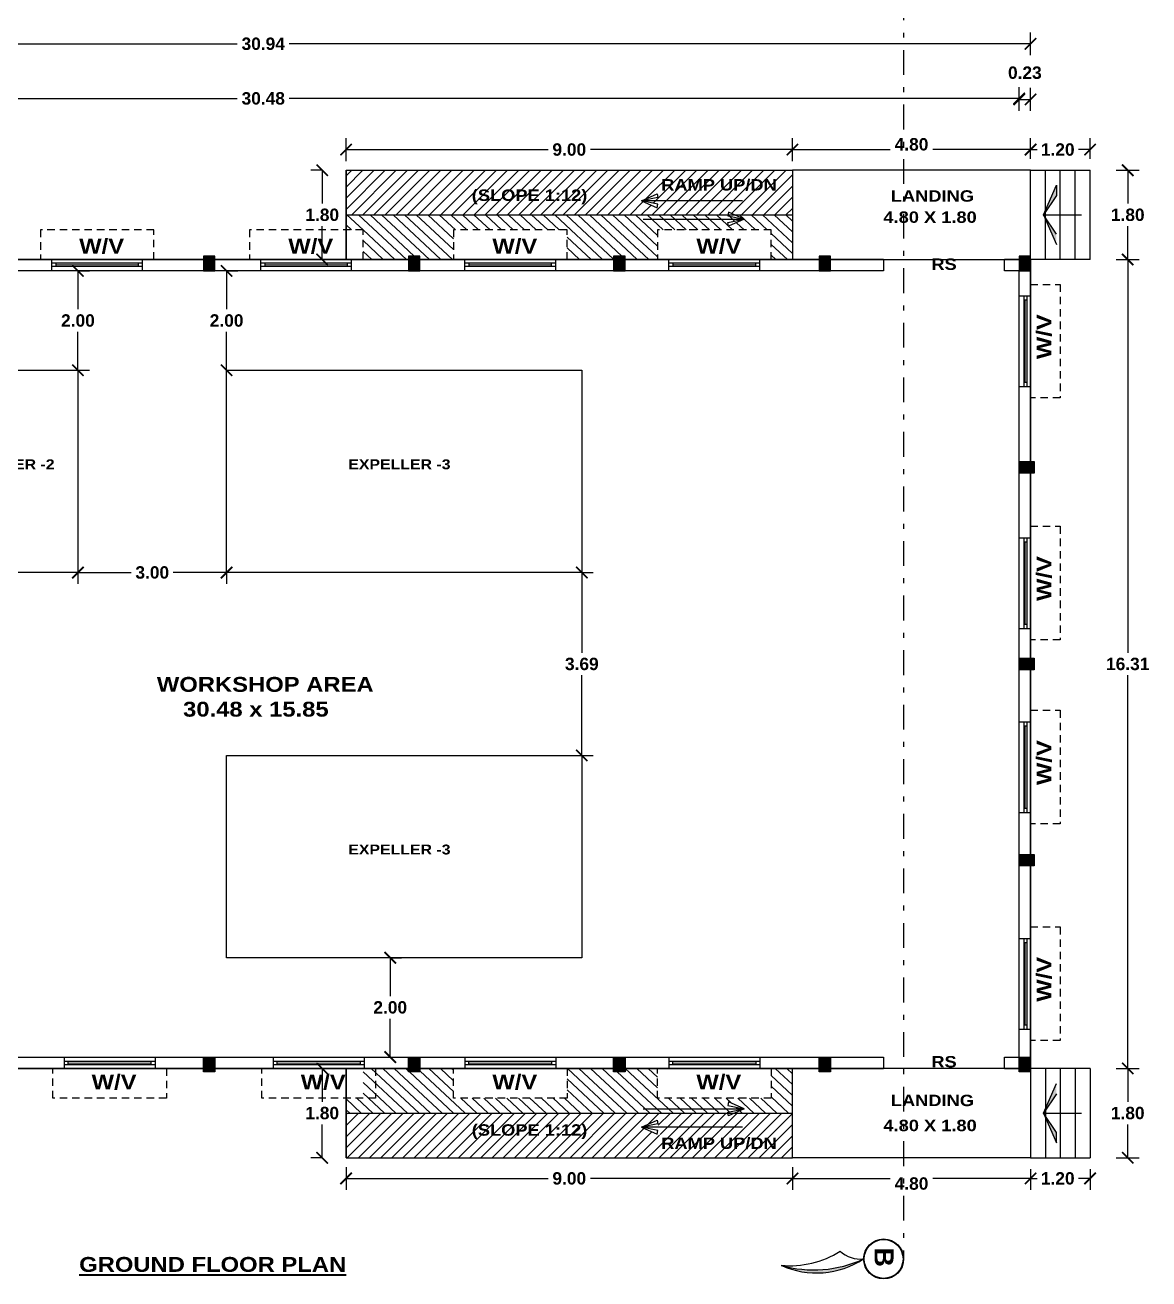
# Model space of a CAD drawing. Header units: metres. Extents: x 743 to 2261, y -742 to 557.
# Drawn here: x 2115.52 to 2138.18, y -724.09 to -698.81 of the extents above; entities that cross this region are included whole.
import ezdxf

# ---------------------------------------------------------------- set-up
doc = ezdxf.new("R2010")
doc.units = ezdxf.units.M
doc.linetypes.add('DASHDOT', pattern=[1, 0.5, -0.25, 0, -0.25])
doc.linetypes.add('HIDDEN2', pattern=[0.1875, 0.125, -0.0625])
doc.styles.add('CEN-GOT', font='arialbd.ttf')
doc.styles.add('CGR', font='ariblk.ttf')
doc.styles.add('kavi', font='ARLRDBD.TTF')
doc.dimstyles.new('kavi', dxfattribs={"dimtxt": 0.11, "dimasz": 0.23, "dimexe": 0.18, "dimexo": 0.0625, "dimgap": 0.09, "dimtad": 0, "dimtih": 1, "dimtoh": 1, "dimzin": 0, "dimdsep": 46, "dimtxsty": 'kavi', "dimblk": 'ARCHTICK', "dimcen": 0.09, "dimse1": 1, "dimse2": 1, "dimadec": 0, "dimazin": 0, "dimtfac": 1, "dimtofl": 0, "dimtmove": 0, "dimatfit": 3, "dimldrblk": 'ARCHTICK', "dimfxl": 0, "dimtolj": 1, "dimtzin": 0, "dimarcsym": 0})

# ---------------------------------------------------------------- blocks, each defined once
blk = doc.blocks.new('_ArchTick')
at = {"color": 0, "linetype": 'ByBlock', "const_width": 0.15}
blk.add_lwpolyline([(-0.5, -0.5), (0.5, 0.5)], dxfattribs=at)
blk = doc.blocks.new('*D278')
at = {"color": 7, "linetype": 'ByBlock', "lineweight": -2}
for p, q in [((2121.51, -719.85), (2121.28, -719.85)), ((2121.51, -719.85), (2121.51, -720.522)), ((2121.51, -721.65), (2121.51, -720.978)), ((2121.51, -721.65), (2121.28, -721.65))]:
    blk.add_line(p, q, dxfattribs=at)
at = {"layer": 'Defpoints', "color": 0, "linetype": 'ByBlock'}
for p in [(2121.655, -719.85), (2121.51, -721.65), (2121.655, -721.65)]:
    blk.add_point(p, dxfattribs=at)
at = {"color": 7, "linetype": 'ByBlock', "lineweight": -2, "xscale": 0.23, "yscale": 0.23, "zscale": 0.23}
for p, rotation in [((2121.51, -719.85), 90), ((2121.51, -721.65), 270)]:
    blk.add_blockref('_ArchTick', p, dxfattribs=dict(at, rotation=rotation))
at = {"color": 0, "linetype": 'ByBlock', "insert": (2121.51, -720.75), "char_height": 0.25, "attachment_point": 5, "style": 'CEN-GOT'}
blk.add_mtext('\\A1;1.80', dxfattribs=at)
blk = doc.blocks.new('*D317')
at = {"color": 7, "linetype": 'ByBlock', "lineweight": -2}
for p, q in [((2121.991, -721.837), (2121.991, -722.297)), ((2130.991, -721.837), (2130.991, -722.297)), ((2121.991, -722.067), (2126.065, -722.067)), ((2130.991, -722.067), (2126.917, -722.067))]:
    blk.add_line(p, q, dxfattribs=at)
at = {"layer": 'Defpoints', "color": 0, "linetype": 'ByBlock'}
for p in [(2121.991, -721.463), (2130.991, -721.287), (2130.991, -722.067)]:
    blk.add_point(p, dxfattribs=at)
at = {"color": 7, "linetype": 'ByBlock', "lineweight": -2, "xscale": 0.23, "yscale": 0.23, "zscale": 0.23, "rotation": 180}
blk.add_blockref('_ArchTick', (2121.991, -722.067), dxfattribs=at)
at = {"color": 7, "linetype": 'ByBlock', "lineweight": -2, "xscale": 0.23, "yscale": 0.23, "zscale": 0.23}
blk.add_blockref('_ArchTick', (2130.991, -722.067), dxfattribs=at)
at = {"color": 0, "linetype": 'ByBlock', "insert": (2126.491, -722.067), "char_height": 0.25, "attachment_point": 5, "style": 'CEN-GOT'}
blk.add_mtext('\\A1;9.00', dxfattribs=at)
blk = doc.blocks.new('*D279')
at = {"color": 7, "linetype": 'ByBlock', "lineweight": -2}
for p, q in [((2137.52, -719.85), (2137.98, -719.85)), ((2137.75, -719.85), (2137.75, -720.522)), ((2137.75, -721.65), (2137.75, -720.978)), ((2137.52, -721.65), (2137.98, -721.65))]:
    blk.add_line(p, q, dxfattribs=at)
at = {"layer": 'Defpoints', "color": 0, "linetype": 'ByBlock'}
for p in [(2136.58, -719.85), (2137.75, -719.85), (2136.58, -721.65)]:
    blk.add_point(p, dxfattribs=at)
at = {"color": 7, "linetype": 'ByBlock', "lineweight": -2, "xscale": 0.23, "yscale": 0.23, "zscale": 0.23}
for p, rotation in [((2137.75, -719.85), 90), ((2137.75, -721.65), 270)]:
    blk.add_blockref('_ArchTick', p, dxfattribs=dict(at, rotation=rotation))
at = {"color": 0, "linetype": 'ByBlock', "insert": (2137.75, -720.75), "char_height": 0.25, "attachment_point": 5, "style": 'CEN-GOT'}
blk.add_mtext('\\A1;1.80', dxfattribs=at)
blk = doc.blocks.new('*D318')
at = {"color": 7, "linetype": 'ByBlock', "lineweight": -2}
for p, q in [((2130.991, -721.88), (2130.991, -722.297)), ((2135.791, -721.88), (2135.791, -722.297)), ((2130.991, -722.067), (2132.963, -722.067)), ((2135.791, -722.067), (2133.819, -722.067))]:
    blk.add_line(p, q, dxfattribs=at)
at = {"layer": 'Defpoints', "color": 0, "linetype": 'ByBlock'}
for p in [(2130.991, -721.65), (2135.791, -721.65), (2135.791, -722.067)]:
    blk.add_point(p, dxfattribs=at)
at = {"color": 7, "linetype": 'ByBlock', "lineweight": -2, "xscale": 0.23, "yscale": 0.23, "zscale": 0.23, "rotation": 180}
blk.add_blockref('_ArchTick', (2130.991, -722.067), dxfattribs=at)
at = {"color": 7, "linetype": 'ByBlock', "lineweight": -2, "xscale": 0.23, "yscale": 0.23, "zscale": 0.23}
blk.add_blockref('_ArchTick', (2135.791, -722.067), dxfattribs=at)
at = {"color": 0, "linetype": 'ByBlock', "insert": (2133.391, -722.171), "char_height": 0.25, "attachment_point": 5, "style": 'CEN-GOT'}
blk.add_mtext('\\A1;4.80', dxfattribs=at)
blk = doc.blocks.new('*D319')
at = {"color": 7, "linetype": 'ByBlock', "lineweight": -2}
for p, q in [((2135.791, -721.88), (2135.791, -722.297)), ((2136.991, -721.88), (2136.991, -722.297)), ((2135.791, -722.067), (2135.921, -722.067)), ((2136.991, -722.067), (2136.756, -722.067))]:
    blk.add_line(p, q, dxfattribs=at)
at = {"layer": 'Defpoints', "color": 0, "linetype": 'ByBlock'}
for p in [(2135.791, -721.65), (2136.991, -721.65), (2136.991, -722.067)]:
    blk.add_point(p, dxfattribs=at)
at = {"color": 7, "linetype": 'ByBlock', "lineweight": -2, "xscale": 0.23, "yscale": 0.23, "zscale": 0.23, "rotation": 180}
blk.add_blockref('_ArchTick', (2135.791, -722.067), dxfattribs=at)
at = {"color": 7, "linetype": 'ByBlock', "lineweight": -2, "xscale": 0.23, "yscale": 0.23, "zscale": 0.23}
blk.add_blockref('_ArchTick', (2136.991, -722.067), dxfattribs=at)
at = {"color": 0, "linetype": 'ByBlock', "insert": (2136.339, -722.067), "char_height": 0.25, "attachment_point": 5, "style": 'CEN-GOT'}
blk.add_mtext('\\A1;1.20', dxfattribs=at)
blk = doc.blocks.new('*D282')
at = {"color": 7, "lineweight": -2}
for p, q in [((2105.081, -700.523), (2105.081, -700.063)), ((2135.561, -700.523), (2135.561, -700.063)), ((2105.081, -700.293), (2119.798, -700.293)), ((2135.561, -700.293), (2120.843, -700.293))]:
    blk.add_line(p, q, dxfattribs=at)
at = {"layer": 'Defpoints', "color": 0}
for p in [(2135.561, -700.293), (2135.561, -704.298), (2105.081, -704.719)]:
    blk.add_point(p, dxfattribs=at)
at = {"color": 7, "lineweight": -2, "xscale": 0.23, "yscale": 0.23, "zscale": 0.23, "rotation": 180}
blk.add_blockref('_ArchTick', (2105.081, -700.293), dxfattribs=at)
at = {"color": 7, "lineweight": -2, "xscale": 0.23, "yscale": 0.23, "zscale": 0.23}
blk.add_blockref('_ArchTick', (2135.561, -700.293), dxfattribs=at)
at = {"color": 0, "insert": (2120.321, -700.293), "char_height": 0.25, "attachment_point": 5, "style": 'CEN-GOT'}
blk.add_mtext('\\A1;30.48', dxfattribs=at)
blk = doc.blocks.new('*D321')
at = {"color": 7, "lineweight": -2}
for p, q in [((2135.561, -700.541), (2135.561, -700.081)), ((2135.791, -700.541), (2135.791, -700.081)), ((2135.561, -700.311), (2135.791, -700.311))]:
    blk.add_line(p, q, dxfattribs=at)
at = {"layer": 'Defpoints', "color": 0}
for p in [(2135.791, -700.311), (2135.561, -704.178), (2135.791, -704.161)]:
    blk.add_point(p, dxfattribs=at)
at = {"color": 7, "lineweight": -2, "xscale": 0.23, "yscale": 0.23, "zscale": 0.23, "rotation": 180}
blk.add_blockref('_ArchTick', (2135.561, -700.311), dxfattribs=at)
at = {"color": 7, "lineweight": -2, "xscale": 0.23, "yscale": 0.23, "zscale": 0.23}
blk.add_blockref('_ArchTick', (2135.791, -700.311), dxfattribs=at)
at = {"color": 0, "insert": (2135.676, -699.775), "char_height": 0.25, "attachment_point": 5, "style": 'CEN-GOT'}
blk.add_mtext('\\A1;0.23', dxfattribs=at)
blk = doc.blocks.new('*D283')
at = {"color": 7, "lineweight": -2}
for p, q in [((2104.851, -699.422), (2104.851, -698.962)), ((2135.791, -699.422), (2135.791, -698.962)), ((2104.851, -699.192), (2119.794, -699.192)), ((2135.791, -699.192), (2120.847, -699.192))]:
    blk.add_line(p, q, dxfattribs=at)
at = {"layer": 'Defpoints', "color": 0}
for p in [(2135.791, -699.192), (2104.851, -705.098), (2135.791, -705.098)]:
    blk.add_point(p, dxfattribs=at)
at = {"color": 7, "lineweight": -2, "xscale": 0.23, "yscale": 0.23, "zscale": 0.23, "rotation": 180}
blk.add_blockref('_ArchTick', (2104.851, -699.192), dxfattribs=at)
at = {"color": 7, "lineweight": -2, "xscale": 0.23, "yscale": 0.23, "zscale": 0.23}
blk.add_blockref('_ArchTick', (2135.791, -699.192), dxfattribs=at)
at = {"color": 0, "insert": (2120.321, -699.192), "char_height": 0.25, "attachment_point": 5, "style": 'CEN-GOT'}
blk.add_mtext('\\A1;30.94', dxfattribs=at)
blk = doc.blocks.new('*D284')
at = {"color": 7, "linetype": 'ByBlock', "lineweight": -2}
for p, q in [((2121.51, -701.74), (2121.28, -701.74)), ((2121.51, -701.74), (2121.51, -702.412)), ((2121.51, -703.54), (2121.51, -702.868)), ((2121.51, -703.54), (2121.28, -703.54))]:
    blk.add_line(p, q, dxfattribs=at)
at = {"layer": 'Defpoints', "color": 0, "linetype": 'ByBlock'}
for p in [(2121.51, -701.74), (2121.655, -701.74), (2121.655, -703.54)]:
    blk.add_point(p, dxfattribs=at)
at = {"color": 7, "linetype": 'ByBlock', "lineweight": -2, "xscale": 0.23, "yscale": 0.23, "zscale": 0.23}
for p, rotation in [((2121.51, -701.74), 90), ((2121.51, -703.54), 270)]:
    blk.add_blockref('_ArchTick', p, dxfattribs=dict(at, rotation=rotation))
at = {"color": 0, "linetype": 'ByBlock', "insert": (2121.51, -702.64), "char_height": 0.25, "attachment_point": 5, "style": 'CEN-GOT'}
blk.add_mtext('\\A1;1.80', dxfattribs=at)
blk = doc.blocks.new('*D327')
at = {"color": 7, "linetype": 'ByBlock', "lineweight": -2}
for p, q in [((2121.991, -701.554), (2121.991, -701.094)), ((2130.991, -701.554), (2130.991, -701.094)), ((2121.991, -701.324), (2126.065, -701.324)), ((2130.991, -701.324), (2126.917, -701.324))]:
    blk.add_line(p, q, dxfattribs=at)
at = {"layer": 'Defpoints', "color": 0, "linetype": 'ByBlock'}
for p in [(2130.991, -701.324), (2121.991, -701.928), (2130.991, -702.103)]:
    blk.add_point(p, dxfattribs=at)
at = {"color": 7, "linetype": 'ByBlock', "lineweight": -2, "xscale": 0.23, "yscale": 0.23, "zscale": 0.23, "rotation": 180}
blk.add_blockref('_ArchTick', (2121.991, -701.324), dxfattribs=at)
at = {"color": 7, "linetype": 'ByBlock', "lineweight": -2, "xscale": 0.23, "yscale": 0.23, "zscale": 0.23}
blk.add_blockref('_ArchTick', (2130.991, -701.324), dxfattribs=at)
at = {"color": 0, "linetype": 'ByBlock', "insert": (2126.491, -701.324), "char_height": 0.25, "attachment_point": 5, "style": 'CEN-GOT'}
blk.add_mtext('\\A1;9.00', dxfattribs=at)
blk = doc.blocks.new('*D285')
at = {"color": 7, "linetype": 'ByBlock', "lineweight": -2}
for p, q in [((2137.52, -701.74), (2137.98, -701.74)), ((2137.75, -701.74), (2137.75, -702.412)), ((2137.75, -703.54), (2137.75, -702.868)), ((2137.52, -703.54), (2137.98, -703.54))]:
    blk.add_line(p, q, dxfattribs=at)
at = {"layer": 'Defpoints', "color": 0, "linetype": 'ByBlock'}
for p in [(2136.58, -701.74), (2136.58, -703.54), (2137.75, -703.54)]:
    blk.add_point(p, dxfattribs=at)
at = {"color": 7, "linetype": 'ByBlock', "lineweight": -2, "xscale": 0.23, "yscale": 0.23, "zscale": 0.23}
for p, rotation in [((2137.75, -701.74), 90), ((2137.75, -703.54), 270)]:
    blk.add_blockref('_ArchTick', p, dxfattribs=dict(at, rotation=rotation))
at = {"color": 0, "linetype": 'ByBlock', "insert": (2137.75, -702.64), "char_height": 0.25, "attachment_point": 5, "style": 'CEN-GOT'}
blk.add_mtext('\\A1;1.80', dxfattribs=at)
blk = doc.blocks.new('*D328')
at = {"color": 7, "linetype": 'ByBlock', "lineweight": -2}
for p, q in [((2130.991, -701.51), (2130.991, -701.094)), ((2135.791, -701.51), (2135.791, -701.094)), ((2130.991, -701.324), (2132.963, -701.324)), ((2135.791, -701.324), (2133.819, -701.324))]:
    blk.add_line(p, q, dxfattribs=at)
at = {"layer": 'Defpoints', "color": 0, "linetype": 'ByBlock'}
for p in [(2135.791, -701.324), (2130.991, -701.74), (2135.791, -701.74)]:
    blk.add_point(p, dxfattribs=at)
at = {"color": 7, "linetype": 'ByBlock', "lineweight": -2, "xscale": 0.23, "yscale": 0.23, "zscale": 0.23, "rotation": 180}
blk.add_blockref('_ArchTick', (2130.991, -701.324), dxfattribs=at)
at = {"color": 7, "linetype": 'ByBlock', "lineweight": -2, "xscale": 0.23, "yscale": 0.23, "zscale": 0.23}
blk.add_blockref('_ArchTick', (2135.791, -701.324), dxfattribs=at)
at = {"color": 0, "linetype": 'ByBlock', "insert": (2133.391, -701.219), "char_height": 0.25, "attachment_point": 5, "style": 'CEN-GOT'}
blk.add_mtext('\\A1;4.80', dxfattribs=at)
blk = doc.blocks.new('*D329')
at = {"color": 7, "linetype": 'ByBlock', "lineweight": -2}
for p, q in [((2135.791, -701.51), (2135.791, -701.094)), ((2136.991, -701.51), (2136.991, -701.094)), ((2135.791, -701.324), (2135.921, -701.324)), ((2136.991, -701.324), (2136.756, -701.324))]:
    blk.add_line(p, q, dxfattribs=at)
at = {"layer": 'Defpoints', "color": 0, "linetype": 'ByBlock'}
for p in [(2136.991, -701.324), (2135.791, -701.74), (2136.991, -701.74)]:
    blk.add_point(p, dxfattribs=at)
at = {"color": 7, "linetype": 'ByBlock', "lineweight": -2, "xscale": 0.23, "yscale": 0.23, "zscale": 0.23, "rotation": 180}
blk.add_blockref('_ArchTick', (2135.791, -701.324), dxfattribs=at)
at = {"color": 7, "linetype": 'ByBlock', "lineweight": -2, "xscale": 0.23, "yscale": 0.23, "zscale": 0.23}
blk.add_blockref('_ArchTick', (2136.991, -701.324), dxfattribs=at)
at = {"color": 0, "linetype": 'ByBlock', "insert": (2136.339, -701.324), "char_height": 0.25, "attachment_point": 5, "style": 'CEN-GOT'}
blk.add_mtext('\\A1;1.20', dxfattribs=at)
blk = doc.blocks.new('*D348')
at = {"color": 7, "linetype": 'ByBlock', "lineweight": -2}
for p, q in [((2137.52, -703.54), (2137.98, -703.54)), ((2137.75, -703.54), (2137.75, -711.468)), ((2137.75, -719.85), (2137.75, -711.923)), ((2137.52, -719.85), (2137.98, -719.85))]:
    blk.add_line(p, q, dxfattribs=at)
at = {"layer": 'Defpoints', "color": 0, "linetype": 'ByBlock'}
for p in [(2132.298, -703.54), (2132.298, -719.85), (2137.75, -719.85)]:
    blk.add_point(p, dxfattribs=at)
at = {"color": 7, "linetype": 'ByBlock', "lineweight": -2, "xscale": 0.23, "yscale": 0.23, "zscale": 0.23}
for p, rotation in [((2137.75, -703.54), 90), ((2137.75, -719.85), 270)]:
    blk.add_blockref('_ArchTick', p, dxfattribs=dict(at, rotation=rotation))
at = {"color": 0, "linetype": 'ByBlock', "insert": (2137.75, -711.695), "char_height": 0.25, "attachment_point": 5, "style": 'CEN-GOT'}
blk.add_mtext('\\A1;16.31', dxfattribs=at)
blk = doc.blocks.new('*D356')
at = {"color": 7, "lineweight": -2}
for p, q in [((2116.585, -703.77), (2116.815, -703.77)), ((2116.585, -703.77), (2116.585, -704.544)), ((2116.585, -705.772), (2116.585, -704.999)), ((2116.585, -705.772), (2116.815, -705.772))]:
    blk.add_line(p, q, dxfattribs=at)
at = {"layer": 'Defpoints', "color": 0}
for p in [(2116.585, -703.77), (2116.585, -703.77), (2116.585, -705.772)]:
    blk.add_point(p, dxfattribs=at)
at = {"color": 7, "lineweight": -2, "xscale": 0.23, "yscale": 0.23, "zscale": 0.23}
for p, rotation in [((2116.585, -703.77), 90), ((2116.585, -705.772), 270)]:
    blk.add_blockref('_ArchTick', p, dxfattribs=dict(at, rotation=rotation))
at = {"color": 0, "insert": (2116.585, -704.771), "char_height": 0.25, "attachment_point": 5, "style": 'CEN-GOT'}
blk.add_mtext('\\A1;2.00', dxfattribs=at)
blk = doc.blocks.new('*D357')
at = {"color": 7, "lineweight": -2}
for p, q in [((2119.582, -703.77), (2119.812, -703.77)), ((2119.582, -703.77), (2119.582, -704.544)), ((2119.582, -705.772), (2119.582, -704.999)), ((2119.582, -705.772), (2119.812, -705.772))]:
    blk.add_line(p, q, dxfattribs=at)
at = {"layer": 'Defpoints', "color": 0}
for p in [(2119.582, -703.77), (2119.582, -703.77), (2119.582, -705.772)]:
    blk.add_point(p, dxfattribs=at)
at = {"color": 7, "lineweight": -2, "xscale": 0.23, "yscale": 0.23, "zscale": 0.23}
for p, rotation in [((2119.582, -703.77), 90), ((2119.582, -705.772), 270)]:
    blk.add_blockref('_ArchTick', p, dxfattribs=dict(at, rotation=rotation))
at = {"color": 0, "insert": (2119.582, -704.771), "char_height": 0.25, "attachment_point": 5, "style": 'CEN-GOT'}
blk.add_mtext('\\A1;2.00', dxfattribs=at)
blk = doc.blocks.new('*D358')
at = {"color": 7, "lineweight": -2}
for p, q in [((2116.585, -709.851), (2116.585, -710.081)), ((2116.585, -709.851), (2117.658, -709.851)), ((2119.582, -709.851), (2118.508, -709.851)), ((2119.582, -709.851), (2119.582, -710.081))]:
    blk.add_line(p, q, dxfattribs=at)
at = {"layer": 'Defpoints', "color": 0}
for p in [(2116.585, -709.851), (2119.582, -709.851), (2119.582, -709.851)]:
    blk.add_point(p, dxfattribs=at)
at = {"color": 7, "lineweight": -2, "xscale": 0.23, "yscale": 0.23, "zscale": 0.23, "rotation": 180}
blk.add_blockref('_ArchTick', (2116.585, -709.851), dxfattribs=at)
at = {"color": 7, "lineweight": -2, "xscale": 0.23, "yscale": 0.23, "zscale": 0.23}
blk.add_blockref('_ArchTick', (2119.582, -709.851), dxfattribs=at)
at = {"color": 0, "insert": (2118.083, -709.851), "char_height": 0.25, "attachment_point": 5, "style": 'CEN-GOT'}
blk.add_mtext('\\A1;3.00', dxfattribs=at)
blk = doc.blocks.new('*D359')
at = {"color": 7, "lineweight": -2}
for p, q in [((2122.881, -717.617), (2123.111, -717.617)), ((2122.881, -717.617), (2122.881, -718.391)), ((2122.881, -719.62), (2122.881, -718.846)), ((2122.881, -719.62), (2123.111, -719.62))]:
    blk.add_line(p, q, dxfattribs=at)
at = {"layer": 'Defpoints', "color": 0}
for p in [(2122.865, -717.617), (2122.881, -717.617), (2122.865, -719.62)]:
    blk.add_point(p, dxfattribs=at)
at = {"color": 7, "lineweight": -2, "xscale": 0.23, "yscale": 0.23, "zscale": 0.23}
for p, rotation in [((2122.881, -717.617), 90), ((2122.881, -719.62), 270)]:
    blk.add_blockref('_ArchTick', p, dxfattribs=dict(at, rotation=rotation))
at = {"color": 0, "insert": (2122.881, -718.619), "char_height": 0.25, "attachment_point": 5, "style": 'CEN-GOT'}
blk.add_mtext('\\A1;2.00', dxfattribs=at)
blk = doc.blocks.new('*D360')
at = {"color": 7, "lineweight": -2}
for p, q in [((2126.744, -709.851), (2126.974, -709.851)), ((2126.744, -709.851), (2126.744, -711.467)), ((2126.744, -713.538), (2126.744, -711.922)), ((2126.744, -713.538), (2126.974, -713.538))]:
    blk.add_line(p, q, dxfattribs=at)
at = {"layer": 'Defpoints', "color": 0}
for p in [(2126.744, -709.851), (2126.744, -713.538), (2126.744, -713.538)]:
    blk.add_point(p, dxfattribs=at)
at = {"color": 7, "lineweight": -2, "xscale": 0.23, "yscale": 0.23, "zscale": 0.23}
for p, rotation in [((2126.744, -709.851), 90), ((2126.744, -713.538), 270)]:
    blk.add_blockref('_ArchTick', p, dxfattribs=dict(at, rotation=rotation))
at = {"color": 0, "insert": (2126.744, -711.695), "char_height": 0.25, "attachment_point": 5, "style": 'CEN-GOT'}
blk.add_mtext('\\A1;3.69', dxfattribs=at)

msp = doc.modelspace()

# ---------------------------------------------------------------- hatches: boundary and pattern name
h = msp.add_hatch()
h.set_pattern_fill('ANSI31', scale=0.05)
h.set_pattern_definition([(45, (0, -90.03131), (-0.112253202, 0.112253202), [])])
h.paths.add_polyline_path([(2130.991, -702.64), (2129.821, -702.64), (2129.704, -702.588), (2129.692, -702.64), (2121.991, -702.64), (2121.991, -701.74), (2130.991, -701.74)])
h.paths.add_polyline_path([(2127.947, -702.356), (2128.26, -702.496), (2128.277, -702.421), (2127.947, -702.356), (2128.277, -702.29), (2128.26, -702.216)], flags=16)
h.paths.add_polyline_path([(2124.449, -702.042), (2126.885, -702.042), (2126.885, -702.495), (2124.449, -702.495)], flags=24)
h.paths.add_polyline_path([(2128.285, -701.855), (2130.653, -701.855), (2130.653, -702.212), (2128.285, -702.212)], flags=24)
at = {"linetype": 'ByBlock'}
h = msp.add_hatch(color=7, dxfattribs=at)
h.dxf.hatch_style = 1
h.paths.add_polyline_path([(2136.311, -702.044), (2136.311, -702.25), (2136.051, -702.64)])
h.paths.add_polyline_path([(2136.311, -703.03), (2136.311, -703.236), (2136.051, -702.64)])
h = msp.add_hatch()
h.set_pattern_fill('ANSI31', scale=0.05, angle=92)
h.set_pattern_definition([(137, (0, -90.03131), (-0.10826724, -0.1161024), [])])
h.paths.add_polyline_path([(2128.271, -703.54), (2127.616, -703.54), (2127.616, -703.47), (2127.386, -703.47), (2127.386, -703.54), (2126.447, -703.54), (2126.447, -702.942), (2124.157, -702.942), (2124.157, -703.54), (2123.481, -703.54), (2123.481, -703.47), (2123.251, -703.47), (2123.251, -703.54), (2122.333, -703.54), (2122.333, -702.942), (2121.991, -702.942), (2121.991, -702.64), (2129.692, -702.64), (2129.687, -702.662), (2130.018, -702.728), (2129.687, -702.793), (2129.704, -702.868), (2130.018, -702.728), (2129.821, -702.64), (2130.991, -702.64), (2130.991, -703.54), (2130.561, -703.54), (2130.561, -702.942), (2128.271, -702.942)])
h = msp.add_hatch(color=7, dxfattribs=at)
h.dxf.hatch_style = 1
h.paths.add_polyline_path([(2119.346, -703.47), (2119.116, -703.47), (2119.116, -703.77), (2119.346, -703.77)])
h = msp.add_hatch(color=7, dxfattribs=at)
h.dxf.hatch_style = 1
h.paths.add_polyline_path([(2123.481, -703.47), (2123.251, -703.47), (2123.251, -703.77), (2123.481, -703.77)])
h = msp.add_hatch(color=7, dxfattribs=at)
h.dxf.hatch_style = 1
h.paths.add_polyline_path([(2127.616, -703.47), (2127.386, -703.47), (2127.386, -703.77), (2127.616, -703.77)])
h = msp.add_hatch(color=7, dxfattribs=at)
h.dxf.hatch_style = 1
h.paths.add_polyline_path([(2131.756, -703.47), (2131.526, -703.47), (2131.526, -703.77), (2131.756, -703.77)])
h = msp.add_hatch(color=7, dxfattribs=at)
h.dxf.hatch_style = 1
h.paths.add_polyline_path([(2135.791, -703.47), (2135.561, -703.47), (2135.561, -703.77), (2135.791, -703.77)])
h = msp.add_hatch(color=7, dxfattribs=at)
h.dxf.hatch_style = 1
h.paths.add_polyline_path([(2135.861, -707.615), (2135.861, -707.845), (2135.561, -707.845), (2135.561, -707.615)])
h = msp.add_hatch(color=7, dxfattribs=at)
h.dxf.hatch_style = 1
h.paths.add_polyline_path([(2135.861, -711.58), (2135.861, -711.81), (2135.561, -711.81), (2135.561, -711.58)])
h = msp.add_hatch(color=7, dxfattribs=at)
h.dxf.hatch_style = 1
h.paths.add_polyline_path([(2135.861, -715.535), (2135.861, -715.765), (2135.561, -715.765), (2135.561, -715.535)])
h = msp.add_hatch(color=7, dxfattribs=at)
h.dxf.hatch_style = 1
h.paths.add_polyline_path([(2119.346, -719.92), (2119.116, -719.92), (2119.116, -719.62), (2119.346, -719.62)])
h = msp.add_hatch(color=7, dxfattribs=at)
h.dxf.hatch_style = 1
h.paths.add_polyline_path([(2123.481, -719.92), (2123.251, -719.92), (2123.251, -719.62), (2123.481, -719.62)])
h = msp.add_hatch(color=7, dxfattribs=at)
h.dxf.hatch_style = 1
h.paths.add_polyline_path([(2127.616, -719.92), (2127.386, -719.92), (2127.386, -719.62), (2127.616, -719.62)])
h = msp.add_hatch(color=7, dxfattribs=at)
h.dxf.hatch_style = 1
h.paths.add_polyline_path([(2131.756, -719.92), (2131.526, -719.92), (2131.526, -719.62), (2131.756, -719.62)])
h = msp.add_hatch(color=7, dxfattribs=at)
h.dxf.hatch_style = 1
h.paths.add_polyline_path([(2135.791, -719.92), (2135.561, -719.92), (2135.561, -719.62), (2135.791, -719.62)])
h = msp.add_hatch()
h.set_pattern_fill('ANSI31', scale=0.05, angle=92)
h.set_pattern_definition([(137, (0, -89.42131), (-0.10826724, -0.1161024), [])])
h.paths.add_polyline_path([(2128.271, -719.85), (2127.616, -719.85), (2127.616, -719.92), (2127.386, -719.92), (2127.386, -719.85), (2126.447, -719.85), (2126.447, -720.449), (2124.157, -720.449), (2124.157, -719.85), (2123.481, -719.85), (2123.481, -719.92), (2123.251, -719.92), (2123.251, -719.85), (2122.333, -719.85), (2122.333, -720.449), (2121.991, -720.449), (2121.991, -720.75), (2129.692, -720.75), (2129.687, -720.728), (2130.018, -720.663), (2129.687, -720.597), (2129.704, -720.523), (2130.018, -720.663), (2129.821, -720.75), (2130.991, -720.75), (2130.991, -719.85), (2130.561, -719.85), (2130.561, -720.449), (2128.271, -720.449)])
h = msp.add_hatch(color=7, dxfattribs=at)
h.dxf.hatch_style = 1
h.paths.add_polyline_path([(2136.311, -721.346), (2136.311, -721.14), (2136.051, -720.75)])
h.paths.add_polyline_path([(2136.311, -720.36), (2136.311, -720.154), (2136.051, -720.75)])
h = msp.add_hatch()
h.set_pattern_fill('ANSI31', scale=0.05)
h.set_pattern_definition([(45, (0, -89.42131), (-0.112253202, 0.112253202), [])])
h.paths.add_polyline_path([(2121.991, -720.75), (2121.991, -721.65), (2130.991, -721.65), (2130.991, -720.75), (2129.821, -720.75), (2129.704, -720.802), (2129.692, -720.75)])
h.paths.add_polyline_path([(2127.947, -721.035), (2128.26, -720.895), (2128.332, -721.206)], flags=16)
h.paths.add_polyline_path([(2124.449, -721.348), (2126.885, -721.348), (2126.885, -720.896), (2124.449, -720.896)], flags=24)
h.paths.add_polyline_path([(2128.285, -721.535), (2130.653, -721.535), (2130.653, -721.178), (2128.285, -721.178)], flags=24)
msp.add_hatch(color=7, dxfattribs=at).paths.add_polyline_path([(2130.763, -723.819, 0.180288), (2132.426, -723.69, -0.255551)])
msp.add_hatch(color=7, dxfattribs=at).paths.add_polyline_path([(2130.763, -723.819, 0.180288), (2132.426, -723.69, -0.255551)])

# ---------------------------------------------------------------- linework, layer by layer
at = {"color": 7, "linetype": 'DASHDOT'}
msp.add_line((2133.232, -698.217), (2133.232, -723.69), dxfattribs=at)
at = {"color": 7, "linetype": 'ByBlock'}
for p, q in [((2121.991, -701.74), (2121.991, -703.54)), ((2121.991, -701.74), (2130.991, -701.74)), ((2135.791, -701.74), (2130.991, -701.74)), ((2130.991, -701.74), (2130.991, -703.54)), ((2135.791, -703.54), (2135.791, -701.74)), ((2135.791, -703.54), (2135.791, -701.74)), ((2135.791, -701.74), (2136.991, -701.74)), ((2136.091, -703.54), (2136.091, -701.74)), ((2136.391, -703.54), (2136.391, -701.74)), ((2136.691, -703.54), (2136.691, -701.74)), ((2136.991, -703.54), (2136.991, -701.74)), ((2136.051, -702.64), (2136.311, -702.044)), ((2136.311, -702.25), (2136.051, -702.64)), ((2136.311, -702.044), (2136.311, -702.25)), ((2136.051, -702.64), (2136.821, -702.64)), ((2136.051, -702.64), (2136.311, -703.236)), ((2136.311, -703.03), (2136.051, -702.64)), ((2116.058, -703.77), (2116.058, -703.542)), ((2117.888, -703.614), (2116.058, -703.614)), ((2117.888, -703.678), (2116.058, -703.678)), ((2116.139, -703.614), (2116.139, -703.678)), ((2117.807, -703.678), (2117.807, -703.614)), ((2117.888, -703.77), (2117.888, -703.542)), ((2120.273, -703.77), (2120.273, -703.542)), ((2122.103, -703.614), (2120.273, -703.614)), ((2122.103, -703.678), (2120.273, -703.678)), ((2120.354, -703.614), (2120.354, -703.678)), ((2122.022, -703.678), (2122.022, -703.614)), ((2122.103, -703.77), (2122.103, -703.542)), ((2124.387, -703.77), (2124.387, -703.542)), ((2126.217, -703.614), (2124.387, -703.614)), ((2126.217, -703.678), (2124.387, -703.678)), ((2124.468, -703.614), (2124.468, -703.678)), ((2126.136, -703.678), (2126.136, -703.614)), ((2126.217, -703.77), (2126.217, -703.542)), ((2128.501, -703.77), (2128.501, -703.542)), ((2130.331, -703.614), (2128.501, -703.614)), ((2130.331, -703.678), (2128.501, -703.678)), ((2128.582, -703.614), (2128.582, -703.678)), ((2130.25, -703.678), (2130.25, -703.614)), ((2130.331, -703.77), (2130.331, -703.542)), ((2132.825, -703.54), (2132.825, -703.77)), ((2136.991, -703.54), (2135.791, -703.54)), ((2135.561, -704.272), (2135.789, -704.272)), ((2135.653, -704.272), (2135.653, -706.102)), ((2135.717, -704.272), (2135.717, -706.102)), ((2135.653, -704.353), (2135.717, -704.353)), ((2135.717, -706.021), (2135.653, -706.021)), ((2135.561, -706.102), (2135.789, -706.102)), ((2135.561, -709.148), (2135.789, -709.148)), ((2135.653, -709.148), (2135.653, -710.978)), ((2135.653, -709.229), (2135.717, -709.229)), ((2135.717, -709.148), (2135.717, -710.978)), ((2135.561, -710.978), (2135.789, -710.978)), ((2135.717, -710.896), (2135.653, -710.896)), ((2135.561, -712.858), (2135.789, -712.858)), ((2135.653, -712.858), (2135.653, -714.688)), ((2135.717, -712.858), (2135.717, -714.688)), ((2135.653, -712.939), (2135.717, -712.939)), ((2135.717, -714.607), (2135.653, -714.607)), ((2135.561, -714.688), (2135.789, -714.688)), ((2135.561, -717.227), (2135.789, -717.227)), ((2135.653, -717.227), (2135.653, -719.057)), ((2135.653, -717.309), (2135.717, -717.309)), ((2135.717, -717.227), (2135.717, -719.057)), ((2135.561, -719.057), (2135.789, -719.057)), ((2135.717, -718.976), (2135.653, -718.976)), ((2116.309, -719.62), (2116.309, -719.849)), ((2118.139, -719.62), (2118.139, -719.849)), ((2120.524, -719.62), (2120.524, -719.849)), ((2122.354, -719.62), (2122.354, -719.849)), ((2124.387, -719.62), (2124.387, -719.849)), ((2126.217, -719.62), (2126.217, -719.849)), ((2128.501, -719.62), (2128.501, -719.849)), ((2130.331, -719.62), (2130.331, -719.849)), ((2132.825, -719.62), (2132.825, -719.85)), ((2118.139, -719.712), (2116.309, -719.712)), ((2118.139, -719.776), (2116.309, -719.776)), ((2116.39, -719.776), (2116.39, -719.712)), ((2118.058, -719.712), (2118.058, -719.776)), ((2122.354, -719.712), (2120.524, -719.712)), ((2122.354, -719.776), (2120.524, -719.776)), ((2120.605, -719.776), (2120.605, -719.712)), ((2121.991, -721.65), (2121.991, -719.85)), ((2122.273, -719.712), (2122.273, -719.776)), ((2126.217, -719.712), (2124.387, -719.712)), ((2126.217, -719.776), (2124.387, -719.776)), ((2124.468, -719.776), (2124.468, -719.712)), ((2126.136, -719.712), (2126.136, -719.776)), ((2130.331, -719.712), (2128.501, -719.712)), ((2130.331, -719.776), (2128.501, -719.776)), ((2128.582, -719.776), (2128.582, -719.712)), ((2130.25, -719.712), (2130.25, -719.776)), ((2130.991, -721.65), (2130.991, -719.85)), ((2135.791, -719.85), (2135.791, -721.65)), ((2135.791, -719.85), (2135.791, -721.65)), ((2136.991, -719.85), (2135.791, -719.85)), ((2136.091, -719.85), (2136.091, -721.65)), ((2136.391, -719.85), (2136.391, -721.65)), ((2136.691, -719.85), (2136.691, -721.65)), ((2136.991, -719.85), (2136.991, -721.65)), ((2136.051, -720.75), (2136.311, -720.154)), ((2136.311, -720.36), (2136.051, -720.75)), ((2136.051, -720.75), (2136.821, -720.75)), ((2136.051, -720.75), (2136.311, -721.346)), ((2136.311, -721.14), (2136.051, -720.75)), ((2136.311, -721.346), (2136.311, -721.14)), ((2121.991, -721.65), (2130.991, -721.65)), ((2135.791, -721.65), (2130.991, -721.65)), ((2135.791, -721.65), (2136.991, -721.65))]:
    msp.add_line(p, q, dxfattribs=at)
at = {"color": 7}
for p, q in [((2135.266, -703.77), (2135.266, -703.54)), ((2135.266, -719.85), (2135.266, -719.62))]:
    msp.add_line(p, q, dxfattribs=at)
at = {"color": 7, "linetype": 'ByBlock'}
for points in [[(2121.991, -703.54), (2121.991, -701.74), (2130.991, -701.74), (2130.991, -703.54)], [(2121.991, -719.85), (2121.991, -721.65), (2130.991, -721.65), (2130.991, -719.85)]]:
    msp.add_lwpolyline(points, close=True, dxfattribs=at)
at = {"color": 7}
for points in [[(2127.947, -702.356), (2128.26, -702.216), (2128.277, -702.29), (2127.947, -702.356)], [(2129.983, -702.356), (2127.947, -702.356)], [(2127.947, -702.356), (2128.26, -702.496), (2128.277, -702.421), (2127.947, -702.356)], [(2121.991, -702.64), (2130.991, -702.64)], [(2127.981, -702.728), (2130.018, -702.728)], [(2130.018, -702.728), (2129.704, -702.588), (2129.687, -702.662), (2130.018, -702.728)], [(2130.018, -702.728), (2129.704, -702.868), (2129.687, -702.793), (2130.018, -702.728)], [(2132.825, -703.54), (2104.851, -703.54), (2104.851, -719.85), (2132.825, -719.85)], [(2132.825, -703.77), (2105.081, -703.77), (2105.081, -719.62), (2132.825, -719.62)], [(2135.266, -719.85), (2135.791, -719.85), (2135.791, -703.54), (2135.266, -703.54)], [(2135.266, -719.62), (2135.561, -719.62), (2135.561, -703.77), (2135.266, -703.77)], [(2127.981, -720.663), (2130.018, -720.663)], [(2130.018, -720.663), (2129.704, -720.523), (2129.687, -720.597), (2130.018, -720.663)], [(2130.018, -720.663), (2129.704, -720.802), (2129.687, -720.728), (2130.018, -720.663)], [(2121.991, -720.75), (2130.991, -720.75)], [(2127.947, -721.035), (2128.26, -720.895), (2128.277, -720.969), (2127.947, -721.035)], [(2129.983, -721.035), (2127.947, -721.035)], [(2127.947, -721.035), (2128.26, -721.174), (2128.277, -721.1), (2127.947, -721.035)]]:
    msp.add_lwpolyline(points, dxfattribs=at)
at = {"color": 7, "linetype": 'HIDDEN2', "ltscale": 1.2}
for points in [[(2118.118, -703.542), (2118.118, -702.942), (2115.828, -702.942), (2115.828, -703.542)], [(2122.333, -703.542), (2122.333, -702.942), (2120.043, -702.942), (2120.043, -703.542)], [(2126.447, -703.542), (2126.447, -702.942), (2124.157, -702.942), (2124.157, -703.542)], [(2130.561, -703.542), (2130.561, -702.942), (2128.271, -702.942), (2128.271, -703.542)], [(2135.789, -704.042), (2136.389, -704.042), (2136.389, -706.332), (2135.789, -706.332)], [(2135.789, -708.918), (2136.389, -708.918), (2136.389, -711.208), (2135.789, -711.208)], [(2135.789, -712.628), (2136.389, -712.628), (2136.389, -714.918), (2135.789, -714.918)], [(2135.789, -716.997), (2136.389, -716.997), (2136.389, -719.287), (2135.789, -719.287)], [(2118.369, -719.849), (2118.369, -720.449), (2116.079, -720.449), (2116.079, -719.849)], [(2122.584, -719.849), (2122.584, -720.449), (2120.294, -720.449), (2120.294, -719.849)], [(2126.447, -719.849), (2126.447, -720.449), (2124.157, -720.449), (2124.157, -719.849)], [(2130.561, -719.849), (2130.561, -720.449), (2128.271, -720.449), (2128.271, -719.849)]]:
    msp.add_lwpolyline(points, dxfattribs=at)
at = {"color": 7, "linetype": 'ByBlock'}
for points in [[(2119.346, -703.77), (2119.346, -703.47), (2119.116, -703.47), (2119.116, -703.77), (2119.346, -703.77)], [(2123.481, -703.77), (2123.481, -703.47), (2123.251, -703.47), (2123.251, -703.77), (2123.481, -703.77)], [(2127.616, -703.77), (2127.616, -703.47), (2127.386, -703.47), (2127.386, -703.77), (2127.616, -703.77)], [(2131.756, -703.77), (2131.756, -703.47), (2131.526, -703.47), (2131.526, -703.77), (2131.756, -703.77)], [(2135.791, -703.77), (2135.791, -703.47), (2135.561, -703.47), (2135.561, -703.77), (2135.791, -703.77)], [(2135.561, -707.615), (2135.861, -707.615), (2135.861, -707.845), (2135.561, -707.845), (2135.561, -707.615)], [(2135.561, -711.58), (2135.861, -711.58), (2135.861, -711.81), (2135.561, -711.81), (2135.561, -711.58)], [(2135.561, -715.535), (2135.861, -715.535), (2135.861, -715.765), (2135.561, -715.765), (2135.561, -715.535)], [(2119.346, -719.62), (2119.346, -719.92), (2119.116, -719.92), (2119.116, -719.62), (2119.346, -719.62)], [(2123.481, -719.62), (2123.481, -719.92), (2123.251, -719.92), (2123.251, -719.62), (2123.481, -719.62)], [(2127.616, -719.62), (2127.616, -719.92), (2127.386, -719.92), (2127.386, -719.62), (2127.616, -719.62)], [(2131.756, -719.62), (2131.756, -719.92), (2131.526, -719.92), (2131.526, -719.62), (2131.756, -719.62)], [(2135.791, -719.62), (2135.791, -719.92), (2135.561, -719.92), (2135.561, -719.62), (2135.791, -719.62)]]:
    msp.add_lwpolyline(points, dxfattribs=at)
at = {"color": 7}
for points in [[(2104.851, -703.54), (2135.791, -703.54), (2135.791, -719.85), (2104.851, -719.85)], [(2113.582, -705.772), (2116.585, -705.772), (2116.585, -709.851), (2113.582, -709.851)], [(2119.582, -705.772), (2126.744, -705.772), (2126.744, -709.851), (2119.582, -709.851)], [(2119.582, -713.538), (2126.744, -713.538), (2126.744, -717.617), (2119.582, -717.617)]]:
    msp.add_lwpolyline(points, close=True, dxfattribs=at)
at = {"color": 7, "linetype": 'ByBlock', "const_width": 0.0191}
for points in [[(2117.807, -703.646), (2116.139, -703.646)], [(2122.022, -703.646), (2120.354, -703.646)], [(2126.136, -703.646), (2124.468, -703.646)], [(2130.25, -703.646), (2128.582, -703.646)], [(2135.685, -704.353), (2135.685, -706.021)], [(2135.685, -709.229), (2135.685, -710.896)], [(2135.685, -712.939), (2135.685, -714.607)], [(2135.685, -717.309), (2135.685, -718.976)], [(2118.058, -719.744), (2116.39, -719.744)], [(2122.273, -719.744), (2120.605, -719.744)], [(2126.136, -719.744), (2124.468, -719.744)], [(2130.25, -719.744), (2128.582, -719.744)]]:
    msp.add_lwpolyline(points, dxfattribs=at)
at = {"color": 7, "linetype": 'ByBlock'}
for radius in [0.403, 0.391]:
    msp.add_circle((2132.829, -723.69), radius, dxfattribs=at)
for centre, radius, start, end in [((2130.931, -721.894), 1.933, 265.0027, 301.8792), ((2130.931, -721.894), 1.933, 265.0027, 301.8792), ((2131.422, -721.523), 2.388, 253.9766, 294.8564), ((2131.477, -722.234), 1.738, 245.7461, 303.0869), ((2131.422, -721.523), 2.388, 253.9766, 294.8564), ((2131.477, -722.234), 1.738, 245.7461, 303.0869)]:
    msp.add_arc(centre, radius, start, end, dxfattribs=at)
at = {"color": 7, "ltscale": 1.5}
msp.add_arc((2132.373, -723.052), 0.641, 228.91, 274.7324, dxfattribs=at)
msp.add_arc((2132.373, -723.052), 0.641, 228.91, 274.7324, dxfattribs=at)

# ---------------------------------------------------------------- texts
at = {"color": 7, "ltscale": 1.5, "style": 'CGR'}
for s, height, p in [('RAMP UP/DN', 0.23, (2128.345, -702.149)), ('(SLOPE 1:12)', 0.23, (2124.525, -702.358)), ('LANDING', 0.23, (2132.975, -702.374)), ('4.80 X 1.80', 0.23, (2132.825, -702.801)), ('W/V', 0.3, (2116.61, -703.419)), ('W/V', 0.3, (2120.826, -703.419)), ('W/V', 0.3, (2124.94, -703.419)), ('W/V', 0.3, (2129.053, -703.419)), ('RS', 0.23, (2133.791, -703.749)), ('RS', 0.23, (2133.791, -719.829)), ('W/V', 0.3, (2116.861, -720.272)), ('W/V', 0.3, (2121.077, -720.272)), ('W/V', 0.3, (2124.94, -720.272)), ('W/V', 0.3, (2129.053, -720.272)), ('LANDING', 0.23, (2132.975, -720.609)), ('(SLOPE 1:12)', 0.23, (2124.525, -721.205)), ('4.80 X 1.80', 0.23, (2132.825, -721.114)), ('RAMP UP/DN', 0.23, (2128.345, -721.472))]:
    msp.add_text(s, height=height, dxfattribs=at).set_placement(p)
for p in [(2136.212, -705.549), (2136.212, -710.425), (2136.212, -714.136), (2136.212, -718.505)]:
    msp.add_text('W/V', height=0.3, rotation=90, dxfattribs=at).set_placement(p)
at = {"color": 7, "linetype": 'ByBlock', "style": 'CEN-GOT'}
msp.add_text('B', height=0.384, rotation=270, dxfattribs=at).set_placement((2132.645, -723.462))
at = {"color": 7, "lineweight": 40, "attachment_point": 1, "style": 'CGR'}
for s, insert, char_height, width in [('{\\W6.12537;  }EXPELLER -2', (2112.965, -707.569), 0.2, 4.23745), ('{\\W8.64097;    }EXPELLER -3', (2118.965, -707.569), 0.2, 8.39663), ('{\\W0.246705; }WORKSHOP AREA\\P{\\W4.271595; }30.48 x 15.85', (2118.136, -711.956), 0.3, 4.23745), ('{\\W8.64097;    }EXPELLER -3', (2118.965, -715.335), 0.2, 8.39663), ('{\\fArial Black|b0|i0|c0|p34;\\LGROUND FLOOR PLAN}', (2116.61, -723.65), 0.3, 6.05024)]:
    msp.add_mtext(s, dxfattribs=dict(at, insert=insert, char_height=char_height, width=width))

# ---------------------------------------------------------------- dimensions: what is measured, and where the dimension line sits
at = {"color": 7}
for base, p1, p2, picture, middle in [((2135.791, -699.192), (2104.851, -705.098), (2135.791, -705.098), '*D283', (2120.321, -699.192)), ((2135.791, -700.311), (2135.561, -704.178), (2135.791, -704.161), '*D321', (2135.676, -699.775)), ((2135.561, -700.293), (2105.081, -704.719), (2135.561, -704.298), '*D282', (2120.321, -700.293)), ((2119.582, -709.851), (2116.585, -709.851), (2119.582, -709.851), '*D358', (2118.083, -709.851))]:
    dim = msp.add_linear_dim(base=base, p1=p1, p2=p2, dimstyle='kavi', override={"dimtxt": 0.25, "dimexe": 0.23, "dimexo": 0.23, "dimgap": 0.1, "dimtxsty": 'CEN-GOT', "dimse1": 0, "dimse2": 0, "dimclrd": 7, "dimclre": 7, "dimtmove": 2, "dimfxl": 0.23, "dimfxlon": 1}, dxfattribs=at)
    dim.commit()
    dim.dimension.update_dxf_attribs({"geometry": picture, "text_midpoint": middle})
at = {"color": 7, "linetype": 'ByBlock'}
for base, p1, p2, picture, middle in [((2130.991, -701.324), (2121.991, -701.928), (2130.991, -702.103), '*D327', (2126.491, -701.324)), ((2130.991, -722.067), (2121.991, -721.463), (2130.991, -721.287), '*D317', (2126.491, -722.067))]:
    dim = msp.add_linear_dim(base=base, p1=p1, p2=p2, angle=180, dimstyle='kavi', override={"dimtxt": 0.25, "dimexe": 0.23, "dimexo": 0.23, "dimgap": 0.1, "dimtxsty": 'CEN-GOT', "dimse1": 0, "dimse2": 0, "dimclrd": 7, "dimclre": 7, "dimtmove": 2, "dimfxl": 0.23, "dimfxlon": 1}, dxfattribs=at)
    dim.commit()
    dim.dimension.update_dxf_attribs({"geometry": picture, "text_midpoint": middle, "dimtype": 160})
for base, p1, p2, picture, middle in [((2135.791, -701.324), (2130.991, -701.74), (2135.791, -701.74), '*D328', (2133.391, -701.219)), ((2136.991, -701.324), (2135.791, -701.74), (2136.991, -701.74), '*D329', (2136.339, -701.324)), ((2135.791, -722.067), (2130.991, -721.65), (2135.791, -721.65), '*D318', (2133.391, -722.171)), ((2136.991, -722.067), (2135.791, -721.65), (2136.991, -721.65), '*D319', (2136.339, -722.067))]:
    dim = msp.add_linear_dim(base=base, p1=p1, p2=p2, dimstyle='kavi', override={"dimtxt": 0.25, "dimexe": 0.23, "dimexo": 0.23, "dimgap": 0.1, "dimtxsty": 'CEN-GOT', "dimse1": 0, "dimse2": 0, "dimclrd": 7, "dimclre": 7, "dimtmove": 2, "dimfxl": 0.23, "dimfxlon": 1}, dxfattribs=at)
    dim.commit()
    dim.dimension.update_dxf_attribs({"geometry": picture, "text_midpoint": middle, "dimtype": 160})
for p1, p2, distance, picture, middle in [((2121.655, -703.54), (2121.655, -701.74), 0.145, '*D284', (2121.51, -702.64)), ((2136.58, -701.74), (2136.58, -703.54), 1.171, '*D285', (2137.75, -702.64)), ((2121.655, -719.85), (2121.655, -721.65), -0.145, '*D278', (2121.51, -720.75)), ((2136.58, -721.65), (2136.58, -719.85), -1.171, '*D279', (2137.75, -720.75))]:
    dim = msp.add_aligned_dim(p1=p1, p2=p2, distance=distance, dimstyle='kavi', override={"dimtxt": 0.25, "dimexe": 0.23, "dimexo": 0.23, "dimgap": 0.1, "dimtxsty": 'CEN-GOT', "dimse1": 0, "dimse2": 0, "dimclrd": 7, "dimclre": 7, "dimtmove": 2, "dimfxl": 0.23, "dimfxlon": 1}, dxfattribs=at)
    dim.commit()
    dim.dimension.update_dxf_attribs({"geometry": picture, "text_midpoint": middle})
dim = msp.add_linear_dim(base=(2137.75, -719.85), p1=(2132.298, -703.54), p2=(2132.298, -719.85), angle=90, dimstyle='kavi', override={"dimtxt": 0.25, "dimexe": 0.23, "dimexo": 0.23, "dimgap": 0.1, "dimtxsty": 'CEN-GOT', "dimse1": 0, "dimse2": 0, "dimclrd": 7, "dimclre": 7, "dimtmove": 2, "dimfxl": 0.23, "dimfxlon": 1}, dxfattribs=at)
dim.commit()
dim.dimension.update_dxf_attribs({"geometry": '*D348', "text_midpoint": (2137.75, -711.695)})
at = {"color": 7}
for base, p1, p2, picture, middle in [((2116.585, -703.77), (2116.585, -705.772), (2116.585, -703.77), '*D356', (2116.585, -704.771)), ((2119.582, -703.77), (2119.582, -705.772), (2119.582, -703.77), '*D357', (2119.582, -704.771)), ((2126.744, -713.538), (2126.744, -709.851), (2126.744, -713.538), '*D360', (2126.744, -711.695)), ((2122.881, -717.617), (2122.865, -719.62), (2122.865, -717.617), '*D359', (2122.881, -718.619))]:
    dim = msp.add_linear_dim(base=base, p1=p1, p2=p2, angle=90, dimstyle='kavi', override={"dimtxt": 0.25, "dimexe": 0.23, "dimexo": 0.23, "dimgap": 0.1, "dimtxsty": 'CEN-GOT', "dimse1": 0, "dimse2": 0, "dimclrd": 7, "dimclre": 7, "dimtmove": 2, "dimfxl": 0.23, "dimfxlon": 1}, dxfattribs=at)
    dim.commit()
    dim.dimension.update_dxf_attribs({"geometry": picture, "text_midpoint": middle})

doc.saveas('drawing.dxf')
